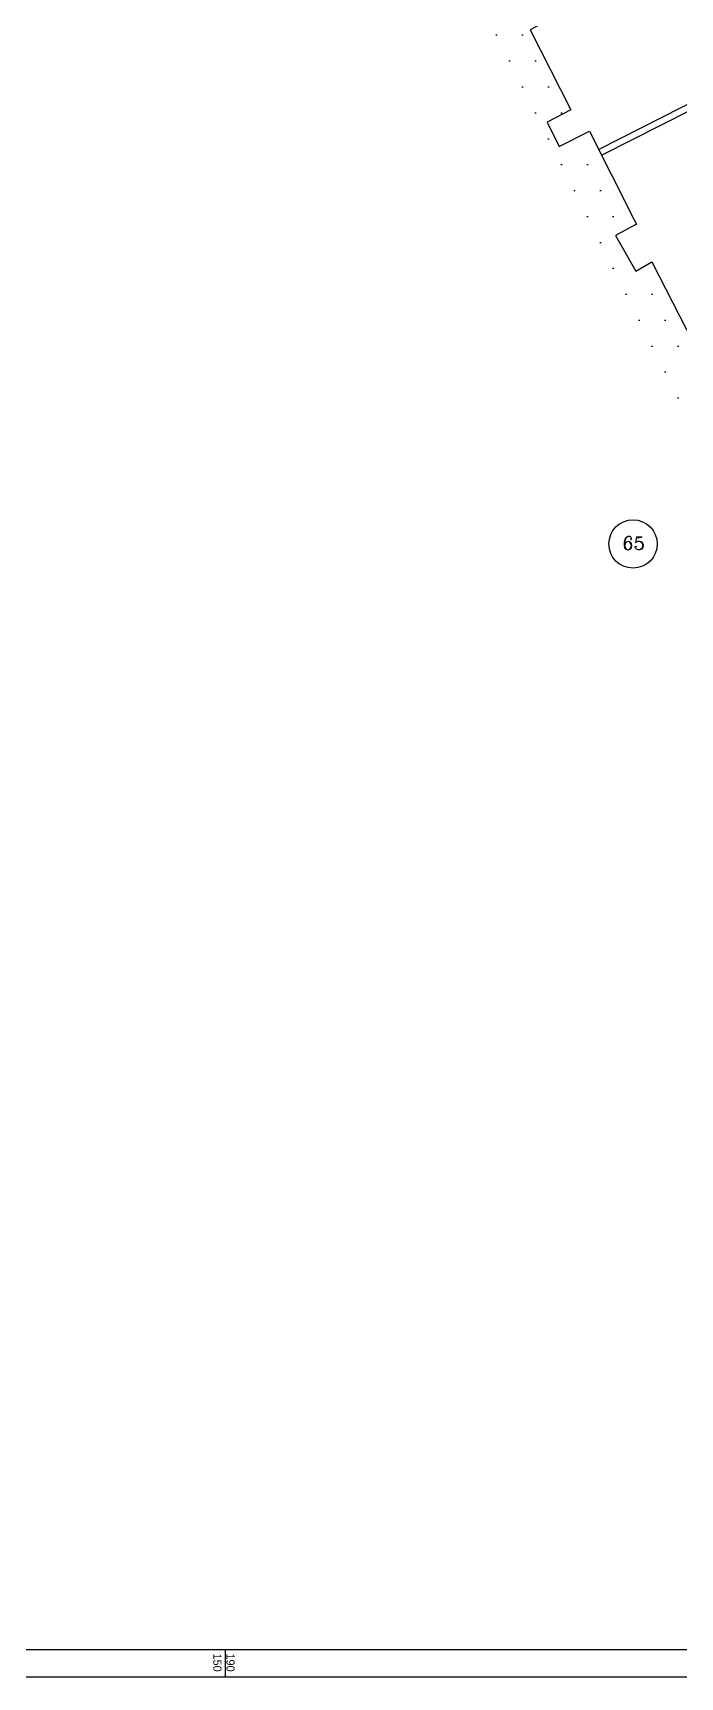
# Model space of a CAD drawing. Extents: x 190024 to 190266, y 665223 to 665488.
# Drawn here: x 190141.2 to 190170.9, y 665223.2 to 665298.7 of the extents above; entities that cross this region are included whole.
import ezdxf
from ezdxf.enums import TextEntityAlignment as Align

# ---------------------------------------------------------------- set-up
doc = ezdxf.new("R2010")
doc.units = 0
doc.header["$LTSCALE"] = 1.25
for name, color, linetype in [('C1603_0', 210, 'Continuous'), ('M1280', 7, 'Continuous'), ('M2200', 7, 'Continuous'), ('M2605', 3, 'Continuous')]:
    doc.layers.add(name, color=color, linetype=linetype)
doc.styles.add('ROMANC', font='romanc.shx')
doc.styles.get("Standard").update_dxf_attribs({"font": 'hebtxt.shx'})

msp = doc.modelspace()

# ---------------------------------------------------------------- hatches: boundary and pattern name
at = {"layer": 'M2200'}
h = msp.add_hatch(dxfattribs=at)
h.set_pattern_fill('DOTS', color=256, scale=0.75)
h.paths.add_polyline_path([(190174.581, 665273.028), (190178.095, 665274.819), (190175.95, 665279.078), (190174.641, 665278.351), (190169.593, 665288.202), (190168.846, 665287.774), (190167.924, 665289.412), (190168.877, 665289.939), (190168.779, 665290.143), (190167.282, 665293.104), (190166.725, 665294.205), (190165.326, 665293.501), (190164.781, 665294.631), (190165.87, 665295.193), (190163.991, 665298.861), (190165.344, 665299.593), (190163.23, 665303.719), (190162.34, 665303.252), (190160.368, 665302.26)])

# ---------------------------------------------------------------- linework, layer by layer
at = {"layer": 'C1603_0'}
msp.add_circle((190168.722, 665275.249), 1.11, dxfattribs=at)
at = {"layer": 'M1280'}
msp.add_line((190150, 665223.199), (190150, 665224.449), dxfattribs=at)
msp.add_lwpolyline([(190266.379, 665488.187), (190266.379, 665223.199), (190024.104, 665223.199), (190024.104, 665488.187), (190266.379, 665488.187)], dxfattribs=at)
msp.add_lwpolyline([(190265.129, 665486.937), (190265.129, 665224.449), (190025.354, 665224.449), (190025.354, 665486.937)], close=True, dxfattribs=at)
at = {"layer": 'M2200'}
msp.add_lwpolyline([(190162.34, 665303.252), (190163.23, 665303.719), (190165.344, 665299.593), (190163.991, 665298.861), (190165.87, 665295.193), (190164.781, 665294.631), (190165.326, 665293.501), (190166.725, 665294.205), (190168.779, 665290.143), (190168.877, 665289.939), (190167.924, 665289.412), (190168.846, 665287.774), (190169.593, 665288.202), (190174.641, 665278.351), (190175.95, 665279.078), (190178.095, 665274.819), (190174.581, 665273.028)], dxfattribs=at)
at = {"layer": 'M2605'}
for points in [[(190167.171, 665293.384), (190172.889, 665296.288), (190182.37, 665277.893)], [(190167.307, 665293.117), (190172.759, 665295.885), (190182.103, 665277.755)]]:
    msp.add_lwpolyline(points, dxfattribs=at)

# ---------------------------------------------------------------- texts
at = {"layer": 'C1603_0', "style": 'ROMANC'}
msp.add_text('65', height=0.6, rotation=359.33203, dxfattribs=at).set_placement((190168.748, 665274.984), align=Align.CENTER)
at = {"layer": 'M1280'}
for s, p in [('150', (190149.446, 665223.449)), ('190', (190150.05, 665223.449))]:
    msp.add_text(s, height=0.375, rotation=270, dxfattribs=at).set_placement(p, align=Align.RIGHT)

doc.saveas('drawing.dxf')
